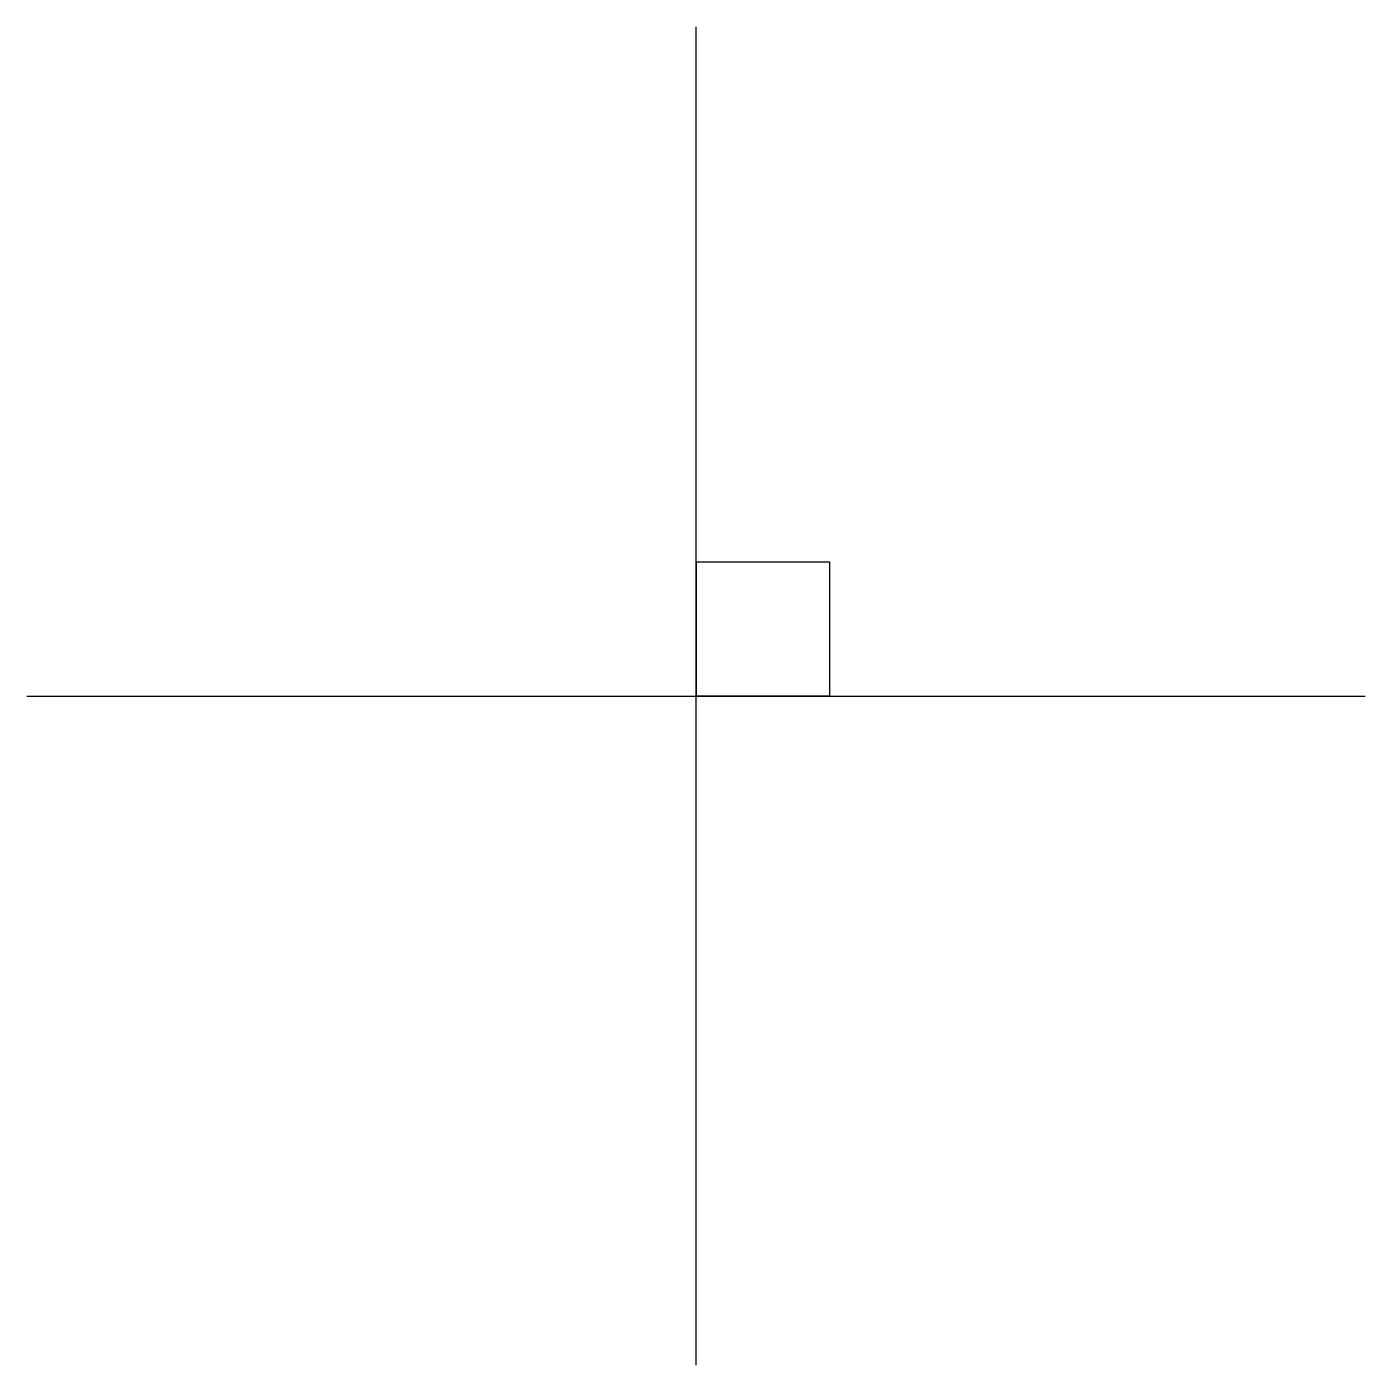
# Model space of a CAD drawing. Extents: x -50 to 50, y -50 to 50.
import ezdxf

# ---------------------------------------------------------------- set-up
doc = ezdxf.new("R2010")
doc.units = 0

msp = doc.modelspace()

# ---------------------------------------------------------------- linework, layer by layer
at = {"layer": 'axes', "color": 3}
msp.add_line((0, -50), (0, 50), dxfattribs=at)
at = {"layer": 'axes', "color": 1}
msp.add_line((-50, 0), (50, 0), dxfattribs=at)
at = {"layer": 'axes', "color": 5}
msp.add_line((0, 0, -50), (0, 0, 50), dxfattribs=at)
at = {"layer": 'default', "color": 7}
msp.add_3dface([(0, 0), (10, 0), (10, 10), (0, 10)], dxfattribs=at)
at = {"layer": 'default', "color": 5}
msp.add_3dface([(0, 0), (10, 0), (10, 0, 10), (0, 0, 10)], dxfattribs=at)

doc.saveas('drawing.dxf')
